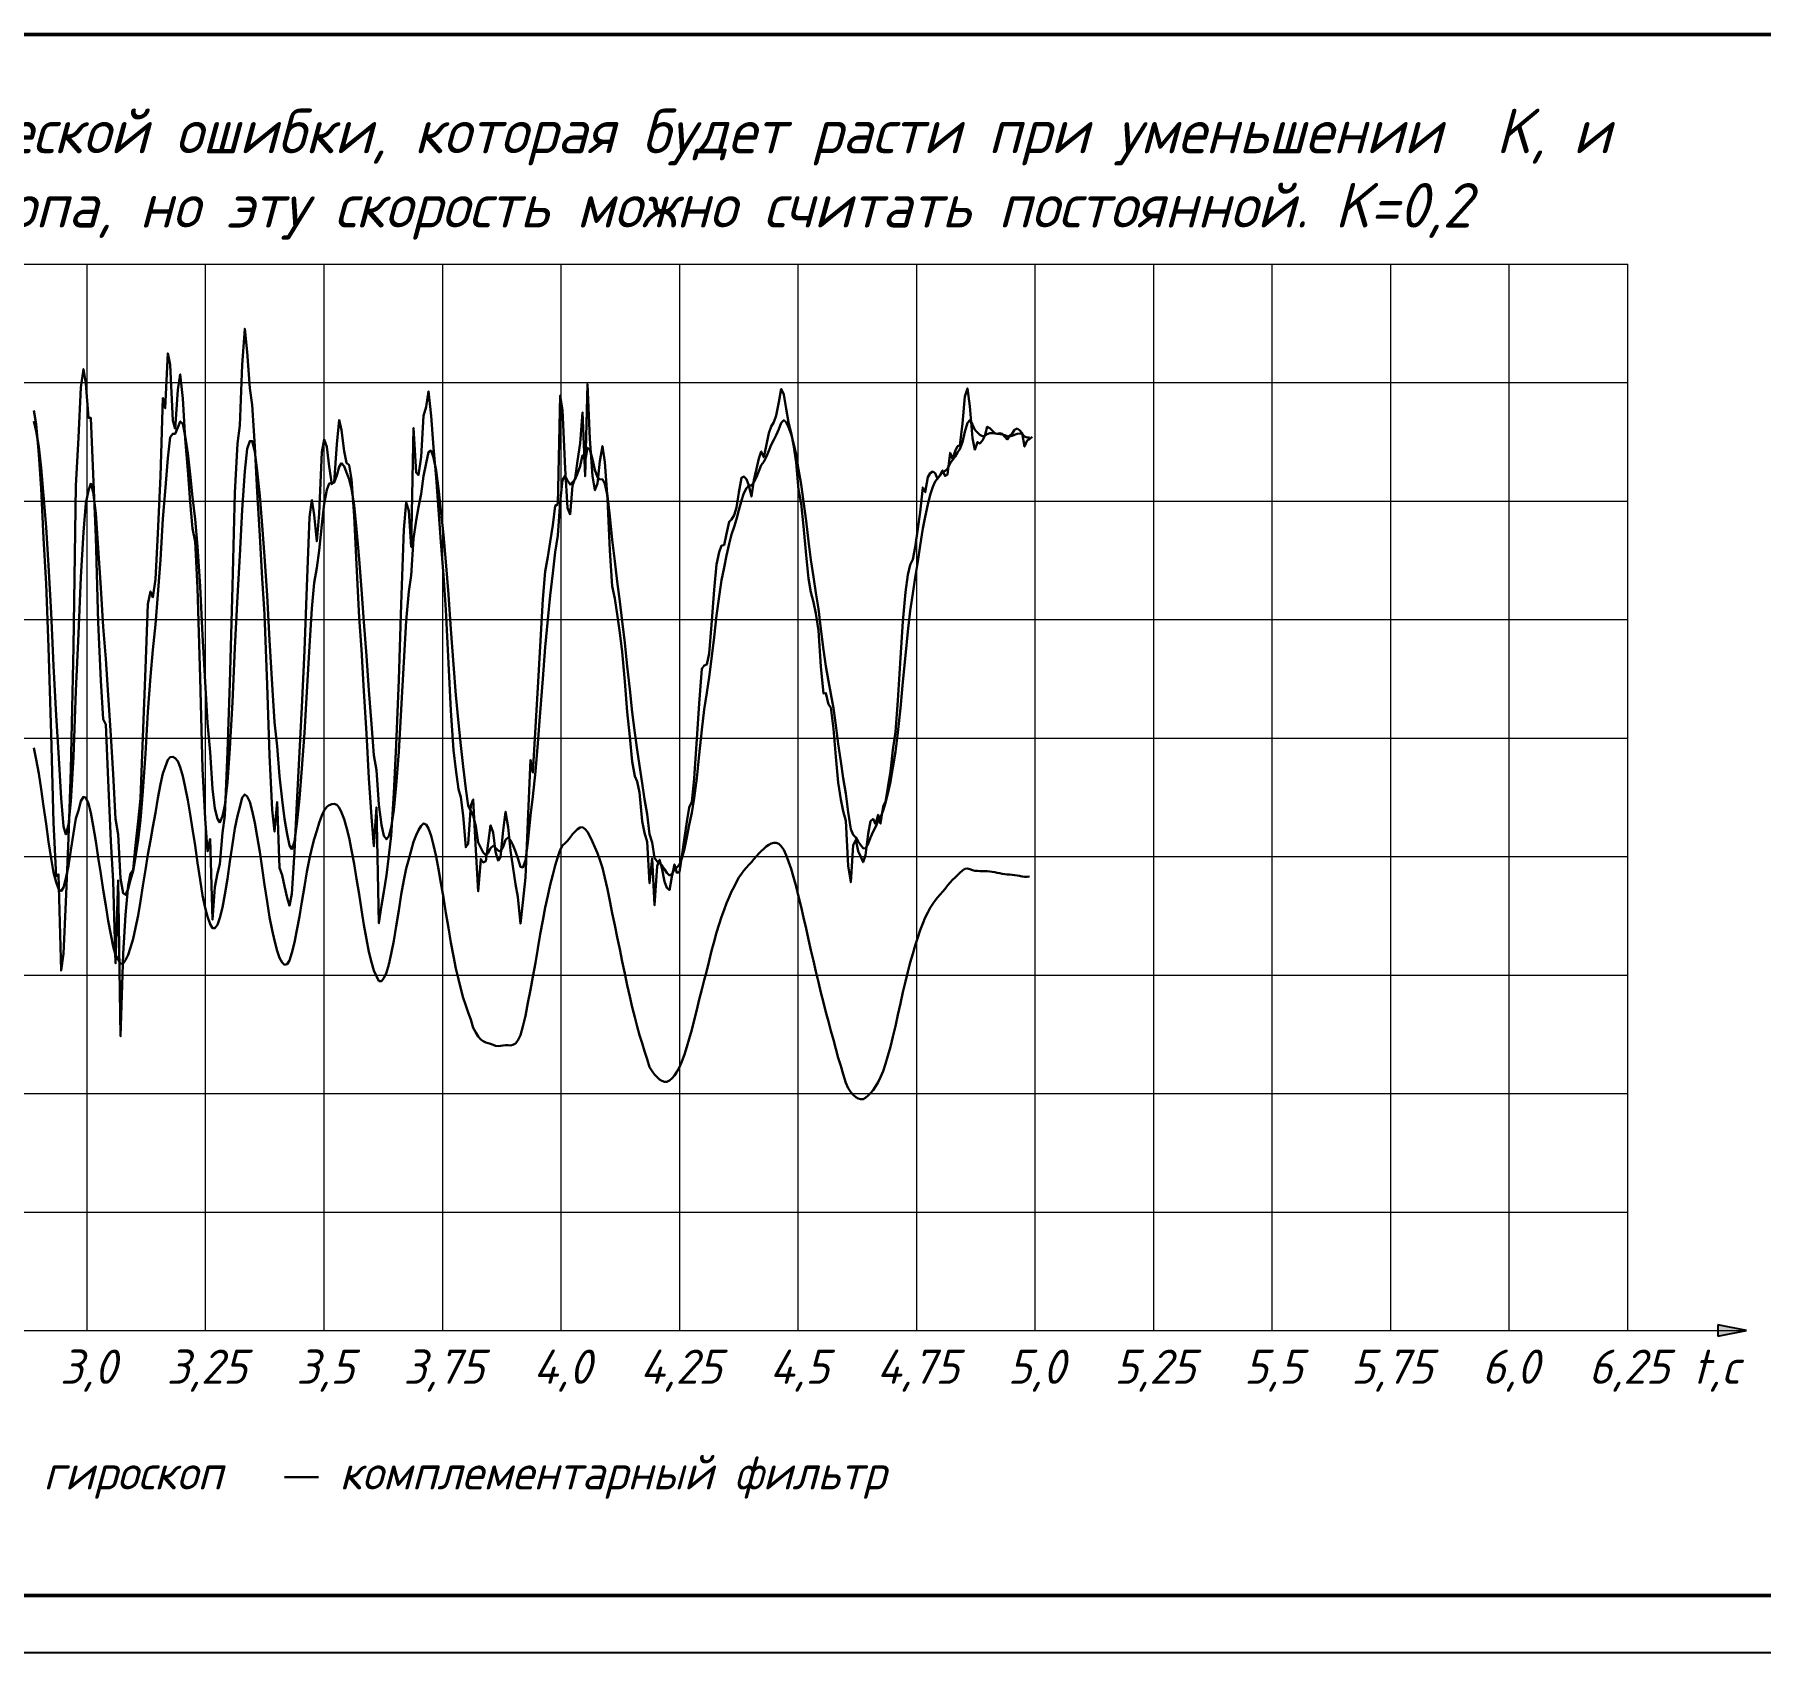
# Model space of a CAD drawing. Header units: inches. Extents: x -14 to 5184, y -66 to 1689.
# Drawn here: x 4742.2 to 4893.3, y 415.2 to 556.9 of the extents above; entities that cross this region are included whole.
import ezdxf

# ---------------------------------------------------------------- set-up
doc = ezdxf.new("R2010")
doc.units = ezdxf.units.IN
doc.header["$MEASUREMENT"] = 0
doc.layers.add('Видимые тонкие (ГОСТ)', color=7, linetype='Continuous', lineweight=25)
doc.layers.add('Видимый контур (ГОСТ)', color=7, linetype='Continuous', lineweight=50)
doc.styles.add('Standart 3.0', font='gost_b.ttf', dxfattribs={"oblique": 15, "height": 3})

msp = doc.modelspace()

# ---------------------------------------------------------------- hatches: boundary and pattern name
at = {"layer": 'Видимые тонкие (ГОСТ)'}
h = msp.add_hatch(color=254, dxfattribs=at)
h.dxf.hatch_style = 1
h.paths.add_polyline_path([(4889.5823, 442.9251), (4889.5823, 443.4251), (4892.0823, 443.4251)])
h.paths.add_polyline_path([(4892.0823, 443.4251), (4889.5823, 443.4251), (4889.5823, 443.9251)])

# ---------------------------------------------------------------- linework, layer by layer
at = {"layer": 'Видимые тонкие (ГОСТ)', "color": 254, "lineweight": 18, "ltscale": 0.5}
msp.add_line((4881.7073, 443.4251), (4892.0823, 443.4251), dxfattribs=at)
at = {"layer": 'Видимые тонкие (ГОСТ)', "color": 254}
for p, q in [((4892.0823, 443.4251), (4889.5823, 443.9251)), ((4889.5823, 443.9251), (4889.5823, 442.9251)), ((4889.5823, 442.9251), (4892.0823, 443.4251))]:
    msp.add_line(p, q, dxfattribs=at)
at = {"layer": 'Видимые тонкие (ГОСТ)', "transparency": 33554684}
msp.add_line((4590.0592, 415.2356), (5184.0592, 415.2356), dxfattribs=at)
at = {"layer": 'Видимые тонкие (ГОСТ)', "color": 254, "lineweight": 18}
for points in [[(4622.3323, 536.8001), (4881.7073, 536.8001)], [(4746.8323, 443.4251), (4746.8323, 536.8001)], [(4757.2073, 443.4251), (4757.2073, 536.8001)], [(4767.5823, 443.4251), (4767.5823, 536.8001)], [(4777.9573, 443.4251), (4777.9573, 536.8001)], [(4788.3323, 443.4251), (4788.3323, 536.8001)], [(4798.7073, 443.4251), (4798.7073, 536.8001)], [(4809.0823, 443.4251), (4809.0823, 536.8001)], [(4819.4573, 443.4251), (4819.4573, 536.8001)], [(4829.8323, 443.4251), (4829.8323, 536.8001)], [(4829.8323, 443.4251), (4829.8323, 536.8001)], [(4840.2073, 443.4251), (4840.2073, 536.8001)], [(4850.5823, 443.4251), (4850.5823, 536.8001)], [(4860.9573, 443.4251), (4860.9573, 536.8001)], [(4871.3323, 443.4251), (4871.3323, 536.8001)], [(4881.7073, 443.4251), (4881.7073, 536.8001)], [(4622.3323, 526.4251), (4881.7073, 526.4251)], [(4746.8323, 443.4251), (4746.8323, 526.4251)], [(4757.2073, 443.4251), (4757.2073, 526.4251)], [(4767.5823, 443.4251), (4767.5823, 526.4251)], [(4777.9573, 443.4251), (4777.9573, 526.4251)], [(4788.3323, 443.4251), (4788.3323, 526.4251)], [(4798.7073, 443.4251), (4798.7073, 526.4251)], [(4809.0823, 443.4251), (4809.0823, 526.4251)], [(4819.4573, 443.4251), (4819.4573, 526.4251)], [(4840.2073, 443.4251), (4840.2073, 526.4251)], [(4850.5823, 443.4251), (4850.5823, 526.4251)], [(4860.9573, 443.4251), (4860.9573, 526.4251)], [(4871.3323, 443.4251), (4871.3323, 526.4251)], [(4622.3323, 516.0501), (4877.5823, 516.0501)], [(4622.3323, 516.0501), (4877.5823, 516.0501)], [(4622.3323, 516.0501), (4881.7073, 516.0501)], [(4622.3323, 505.6751), (4881.7073, 505.6751)], [(4622.3323, 495.3001), (4881.7073, 495.3001)], [(4622.3323, 484.9251), (4881.7073, 484.9251)], [(4622.3323, 474.5501), (4881.7073, 474.5501)], [(4622.3323, 474.5501), (4881.7073, 474.5501)], [(4622.3323, 464.1751), (4881.7073, 464.1751)], [(4622.3323, 453.8001), (4881.7073, 453.8001)], [(4622.3323, 453.8001), (4881.7073, 453.8001)], [(4622.3323, 443.4251), (4881.7073, 443.4251)], [(4622.3323, 443.4251), (4881.7073, 443.4251)], [(4622.3323, 443.4251), (4881.7073, 443.4251)]]:
    msp.add_lwpolyline(points, dxfattribs=at)
at = {"layer": 'Видимый контур (ГОСТ)', "transparency": 33554684}
msp.add_line((4610.0592, 420.2356), (5179.0592, 420.2356), dxfattribs=at)
at = {"layer": 'Видимый контур (ГОСТ)', "ltscale": 0.5}
for points in [[(4610.0592, 693.5689), (4894.5592, 693.5689), (4894.5592, 556.9022), (4610.0592, 556.9022)], [(4610.0592, 556.9022), (4894.5592, 556.9022), (4894.5592, 420.2356), (4610.0592, 420.2356)]]:
    msp.add_lwpolyline(points, close=True, dxfattribs=at)
at = {"layer": 'Видимый контур (ГОСТ)', "color": 163, "lineweight": 30, "true_color": 0x4285f4}
msp.add_lwpolyline([(4742.1537, 523.9707), (4742.3711, 522.7851), (4742.5885, 520.1435), (4742.8059, 517.1566), (4743.0233, 512.8178), (4743.2407, 508.8075), (4743.4581, 503.2706), (4743.6755, 495.6328), (4743.8929, 487.9035), (4744.1103, 483.1819), (4744.3277, 483.3691), (4744.5451, 474.941), (4744.7625, 476.4136), (4744.9799, 480.9522), (4745.1973, 486.5349), (4745.4147, 492.5627), (4745.6321, 503.283), (4745.8495, 517.3938), (4746.0669, 521.6162), (4746.2843, 525.9883), (4746.5017, 527.6066), (4746.7191, 526.3544), (4746.9365, 523.3467), (4747.1539, 523.3426), (4747.3713, 518.4046), (4747.5887, 512.901), (4747.8061, 505.4213), (4748.0235, 500.3461), (4748.2409, 496.9515), (4748.4583, 496.4981), (4748.6757, 491.6267), (4748.8931, 486.2853), (4749.1105, 482.7742), (4749.3279, 475.5733), (4749.5453, 482.845), (4749.7627, 469.1877), (4749.9801, 476.397), (4750.1975, 479.8331), (4750.4149, 482.379), (4750.6323, 483.4523), (4750.8497, 483.7602), (4751.0671, 485.9234), (4751.2845, 488.0117), (4751.5019, 490.0002), (4751.7193, 495.3915), (4751.9367, 501.3861), (4752.1541, 507.0229), (4752.3715, 508.1378), (4752.5889, 507.6219), (4752.8063, 509.2069), (4753.0237, 513.2088), (4753.2411, 518.2258), (4753.4585, 525.0814), (4753.6759, 524.1787), (4753.8933, 529.0002), (4754.1107, 527.9768), (4754.3281, 523.1096), (4754.5455, 522.3858), (4754.7629, 525.7845), (4754.9803, 527.1614), (4755.1977, 525.0398), (4755.4151, 521.4997), (4755.6325, 518.7666), (4755.8499, 515.9544), (4756.0673, 513.6498), (4756.2847, 512.5224), (4756.5021, 508.4581), (4756.7195, 500.5666), (4756.9369, 492.6168), (4757.1543, 488.2446), (4757.3717, 485.3826), (4757.5891, 486.4725), (4757.8065, 479.3963), (4758.0239, 482.2459), (4758.2413, 483.4648), (4758.4587, 484.2469), (4758.6761, 486.9925), (4758.8935, 488.5317), (4759.1109, 494.1269), (4759.3283, 500.109), (4759.5457, 508.612), (4759.7631, 516.7822), (4759.9805, 521.092), (4760.1979, 522.6603), (4760.4153, 527.9726), (4760.6327, 531.1384), (4760.8501, 529.1042), (4761.0675, 525.9259), (4761.2849, 524.4699), (4761.5023, 520.8382), (4761.7197, 516.8613), (4761.9371, 513.0133), (4762.1545, 509.2693), (4762.3719, 506.1368), (4762.5893, 499.9758), (4762.8067, 493.7982), (4763.0241, 489.0309), (4763.2415, 487.1173), (4763.4589, 489.7131), (4763.6763, 483.9432), (4763.8937, 483.3067), (4764.1111, 482.3333), (4764.3285, 481.3016), (4764.5459, 480.6194), (4764.7633, 481.6552), (4764.9807, 485.3368), (4765.1981, 489.6133), (4765.4155, 494.0603), (4765.6329, 498.0165), (4765.8503, 502.9544), (4766.0677, 508.533), (4766.2851, 514.6398), (4766.5025, 516.1499), (4766.7199, 514.8603), (4766.9373, 512.5182), (4767.1547, 514.9685), (4767.3721, 520.339), (4767.5895, 521.4331), (4767.8069, 520.7883), (4768.0243, 519.0702), (4768.2417, 517.5269), (4768.4591, 517.6974), (4768.6765, 521.0338), (4768.8939, 523.1637), (4769.1113, 522.261), (4769.3287, 520.4139), (4769.5461, 519.3989), (4769.7635, 519.2075), (4769.9809, 517.9678), (4770.1983, 514.773), (4770.4157, 510.509), (4770.6331, 505.8622), (4770.8505, 503.0501), (4771.0679, 499.4018), (4771.2853, 495.6994), (4771.5027, 491.7973), (4771.7201, 488.3902), (4771.9375, 485.8235), (4772.1549, 489.243), (4772.3723, 479.0843), (4772.5897, 480.6443), (4772.8071, 481.8341), (4773.0245, 483.2942), (4773.2419, 484.9749), (4773.4593, 486.7554), (4773.6767, 490.4744), (4773.8941, 494.7051), (4774.1115, 500.4002), (4774.3289, 507.0229), (4774.5463, 513.5749), (4774.7637, 515.9378), (4774.9811, 515.1973), (4775.1985, 512.0315), (4775.4159, 522.4606), (4775.6333, 518.5419), (4775.8507, 518.3214), (4776.0681, 519.9355), (4776.2855, 523.5048), (4776.5029, 524.2952), (4776.7203, 525.6638), (4776.9377, 523.5131), (4777.1551, 520.7342), (4777.3725, 518.101), (4777.5899, 515.293), (4777.8073, 512.4766), (4778.0247, 509.5605), (4778.2421, 506.5403), (4778.4595, 501.8728), (4778.6769, 497.7003), (4778.8943, 494.2309), (4779.1117, 492.5461), (4779.3291, 490.8197), (4779.5465, 490.1166), (4779.7639, 488.5192), (4779.9813, 485.7362), (4780.1987, 486.0274), (4780.4161, 489.3886), (4780.6335, 489.9253), (4780.8509, 485.4949), (4781.0683, 481.8798), (4781.2857, 484.7045), (4781.5031, 484.4174), (4781.7205, 484.5131), (4781.9379, 486.1106), (4782.1553, 487.6706), (4782.3727, 487.0216), (4782.5901, 485.3285), (4782.8075, 484.5714), (4783.0249, 484.9125), (4783.2423, 487.2213), (4783.4597, 488.8437), (4783.6772, 487.5042), (4783.8945, 485.4699), (4784.1119, 484.0763), (4784.3293, 482.5122), (4784.5467, 481.4014), (4784.7641, 479.0386), (4784.9815, 480.9147), (4785.1989, 483.0904), (4785.4163, 487.9826), (4785.6338, 493.3906), (4785.8511, 492.284), (4786.0686, 496.2651), (4786.2859, 499.7262), (4786.5034, 503.3205), (4786.7207, 507.4597), (4786.9382, 509.8766), (4787.1555, 511.1746), (4787.373, 512.4808), (4787.5904, 513.9285), (4787.8078, 515.6382), (4788.0252, 515.7838), (4788.2425, 525.3061), (4788.46, 524.004), (4788.6773, 518.9163), (4788.8948, 515.4677), (4789.1121, 514.8811), (4789.3296, 517.427), (4789.547, 518.0594), (4789.7644, 519.5819), (4789.9818, 521.1211), (4790.1992, 523.821), (4790.4166, 518.2258), (4790.634, 526.2962), (4790.8514, 521.4955), (4791.0688, 518.2674), (4791.2862, 516.9944), (4791.5036, 517.6018), (4791.721, 519.532), (4791.9384, 520.859), (4792.1558, 519.4488), (4792.3732, 516.2581), (4792.5906, 511.7195), (4792.808, 508.5954), (4793.0254, 507.5138), (4793.2428, 506.1618), (4793.4602, 504.5186), (4793.6776, 502.8629), (4793.895, 500.267), (4794.1124, 497.6005), (4794.3298, 495.4165), (4794.5472, 493.2616), (4794.7646, 491.9678), (4794.982, 491.5061), (4795.1994, 490.541), (4795.4168, 488.0283), (4795.6342, 487.005), (4795.8516, 486.2187), (4796.069, 482.587), (4796.2864, 484.771), (4796.5038, 480.6693), (4796.7212, 484.0763), (4796.9386, 484.6421), (4797.156, 483.9266), (4797.3734, 482.7285), (4797.5908, 482.1918), (4797.8082, 481.988), (4798.0256, 483.1403), (4798.243, 484.2427), (4798.4604, 483.4981), (4798.6778, 483.573), (4798.8952, 484.9208), (4799.1126, 486.5931), (4799.33, 487.9659), (4799.5474, 489.2347), (4799.7648, 489.7131), (4799.9822, 491.7598), (4800.1996, 495.2334), (4800.417, 498.3368), (4800.6344, 501.3694), (4800.8518, 501.644), (4801.0692, 501.748), (4801.2866, 502.709), (4801.504, 505.2091), (4801.7214, 508.2875), (4801.9388, 510.4965), (4802.1562, 511.5781), (4802.3736, 512.1522), (4802.591, 512.2021), (4802.8084, 513.1922), (4803.0258, 514.2405), (4803.2432, 514.4318), (4803.4606, 514.8062), (4803.678, 515.4926), (4803.8954, 516.8155), (4804.1128, 518.0968), (4804.3302, 518.2008), (4804.5476, 517.9554), (4804.765, 517.4104), (4804.9824, 516.437), (4805.1998, 517.868), (4805.4172, 518.8872), (4805.6346, 519.7733), (4805.852, 520.3931), (4806.0694, 519.8898), (4806.2868, 520.8466), (4806.5042, 521.9864), (4806.7216, 522.5813), (4806.939, 522.9557), (4807.1564, 523.5381), (4807.3738, 524.7195), (4807.5912, 525.8677), (4807.8086, 525.3851), (4808.026, 524.1163), (4808.2434, 522.9474), (4808.4608, 522.0238), (4808.6782, 520.9797), (4808.8956, 519.4238), (4809.113, 517.0402), (4809.3304, 515.8296), (4809.5478, 513.8536), (4809.7652, 511.3202), (4809.9826, 509.2818), (4810.2, 508.0837), (4810.4174, 507.2101), (4810.6348, 506.2117), (4810.8522, 504.7307), (4811.0696, 501.5566), (4811.287, 499.2104), (4811.5044, 499.2395), (4811.7218, 498.2453), (4811.9392, 497.9624), (4812.1566, 496.0987), (4812.374, 493.6568), (4812.5914, 491.4021), (4812.8088, 489.9294), (4813.0262, 488.9102), (4813.2436, 488.045), (4813.461, 484.1138), (4813.6784, 482.6786), (4813.8958, 485.9317), (4814.1132, 486.381), (4814.3306, 485.4117), (4814.548, 484.9707), (4814.7654, 484.4216), (4814.9828, 485.0581), (4815.2002, 486.9051), (4815.4176, 488.02), (4815.635, 488.2238), (4815.8524, 487.7662), (4816.0698, 488.5899), (4816.2872, 487.8078), (4816.5046, 489.3179), (4816.722, 489.7381), (4816.9394, 490.9611), (4817.1568, 492.3922), (4817.3742, 494.2766), (4817.5916, 495.8533), (4817.809, 498.5989), (4818.0264, 502.3304), (4818.2438, 505.517), (4818.4612, 508.067), (4818.6786, 509.5938), (4818.896, 510.4549), (4819.1134, 510.9333), (4819.3308, 512.0274), (4819.5482, 513.6123), (4819.7656, 515.085), (4819.983, 517.2523), (4820.2004, 516.828), (4820.4178, 518.1467), (4820.6352, 518.5003), (4820.8526, 518.6376), (4821.07, 518.4878), (4821.2874, 517.9886), (4821.5048, 518.3547), (4821.7222, 518.7416), (4821.9396, 518.2424), (4822.157, 518.3838), (4822.3744, 520.2766), (4822.5918, 519.7566), (4822.8092, 520.4306), (4823.0266, 520.859), (4823.244, 520.9048), (4823.4614, 522.8517), (4823.6788, 525.2104), (4823.8962, 525.9134), (4824.1136, 524.3659), (4824.331, 521.5621), (4824.5484, 520.5387), (4824.7658, 521.2168), (4824.9832, 521.1003), (4825.2006, 521.3666), (4825.418, 521.7493), (4825.6354, 522.5522), (4825.8528, 522.4357), (4826.0702, 522.2194), (4826.2876, 521.9947), (4826.505, 521.924), (4826.7224, 521.9864), (4826.9398, 521.924), (4827.1572, 521.6786), (4827.3746, 521.4539), (4827.592, 521.7576), (4827.8094, 521.9822), (4828.0268, 522.2859), (4828.2442, 522.3982), (4828.4616, 522.2734), (4828.679, 522.0114), (4828.8964, 520.8174), (4829.1138, 521.3541), (4829.3312, 521.4664), (4829.5486, 521.6827)], dxfattribs=at)
at = {"layer": 'Видимый контур (ГОСТ)', "color": 40, "lineweight": 30, "true_color": 0xf4b400}
for points in [[(4742.1537, 523.043), (4742.3711, 522.1778), (4742.5885, 520.7883), (4742.8059, 518.9621), (4743.0233, 516.5493), (4743.2407, 513.7579), (4743.4581, 510.4133), (4743.6755, 506.2782), (4743.8929, 501.6232), (4744.1103, 497.2677), (4744.3277, 494.0229), (4744.5451, 490.0376), (4744.7625, 487.5666), (4744.9799, 486.8635), (4745.1973, 487.6955), (4745.4147, 489.7589), (4745.6321, 493.6651), (4745.8495, 499.435), (4746.0669, 504.4354), (4746.2843, 509.4024), (4746.5017, 513.3294), (4746.7191, 515.8629), (4746.9365, 516.9653), (4747.1539, 517.5851), (4747.3713, 516.8446), (4747.5887, 514.9934), (4747.8061, 511.9358), (4748.0235, 508.4664), (4748.2409, 505.0469), (4748.4583, 502.243), (4748.6757, 499.044), (4748.8931, 495.5205), (4749.1105, 492.1426), (4749.3279, 488.2322), (4749.5453, 486.8469), (4749.7627, 483.0114), (4749.9801, 481.7093), (4750.1975, 481.5637), (4750.4149, 482.0962), (4750.6323, 482.8782), (4750.8497, 483.6645), (4751.0671, 484.8792), (4751.2845, 486.3893), (4751.5019, 488.1032), (4751.7193, 490.645), (4751.9367, 493.9106), (4752.1541, 497.5922), (4752.3715, 500.683), (4752.5889, 503.0293), (4752.8063, 505.2549), (4753.0237, 507.8674), (4753.2411, 510.9166), (4753.4585, 514.4984), (4753.6759, 516.8862), (4753.8933, 519.819), (4754.1107, 521.6411), (4754.3281, 521.949), (4754.5455, 521.949), (4754.7629, 522.5064), (4754.9803, 523.0264), (4755.1977, 522.8018), (4755.4151, 521.7576), (4755.6325, 520.26), (4755.8499, 518.413), (4756.0673, 516.3995), (4756.2847, 514.4776), (4756.5021, 512.069), (4756.7195, 508.5704), (4756.9369, 504.2981), (4757.1543, 500.2171), (4757.3717, 496.6437), (4757.5891, 494.0603), (4757.8065, 490.8488), (4758.0239, 489.1307), (4758.2413, 488.2405), (4758.4587, 487.9118), (4758.6761, 488.4568), (4758.8935, 489.3928), (4759.1109, 491.4395), (4759.3283, 494.3765), (4759.5457, 498.4325), (4759.7631, 503.2123), (4759.9805, 507.6843), (4760.1979, 511.2827), (4760.4153, 515.2846), (4760.6327, 518.675), (4760.8501, 520.6219), (4761.0675, 521.3), (4761.2849, 521.3), (4761.5023, 520.3682), (4761.7197, 518.7042), (4761.9371, 516.5035), (4762.1545, 513.9202), (4762.3719, 511.1912), (4762.5893, 507.7717), (4762.8067, 503.8862), (4763.0241, 499.9925), (4763.2415, 496.7061), (4763.4589, 494.5886), (4763.6763, 491.9512), (4763.8937, 489.892), (4764.1111, 488.2322), (4764.3285, 486.8926), (4764.5459, 485.9026), (4764.7633, 485.5781), (4764.9807, 486.252), (4765.1981, 487.7829), (4765.4155, 490.0043), (4765.6329, 492.6418), (4765.8503, 495.7659), (4766.0677, 499.356), (4766.2851, 503.3371), (4766.5025, 506.6402), (4766.7199, 508.9032), (4766.9373, 510.2053), (4767.1547, 511.732), (4767.3721, 513.9659), (4767.5895, 515.8171), (4767.8069, 517.0485), (4768.0243, 517.5851), (4768.2417, 517.635), (4768.4591, 517.6683), (4768.6765, 518.284), (4768.8939, 519.0619), (4769.1113, 519.3614), (4769.3287, 519.0952), (4769.5461, 518.5669), (4769.7635, 517.9762), (4769.9809, 517.115), (4770.1983, 515.684), (4770.4157, 513.5998), (4770.6331, 510.9749), (4770.8505, 508.3042), (4771.0679, 505.467), (4771.2853, 502.5134), (4771.5027, 499.485), (4771.7201, 496.523), (4771.9375, 493.8107), (4772.1549, 492.5003), (4772.3723, 489.476), (4772.5897, 487.6914), (4772.8071, 486.7304), (4773.0245, 486.4392), (4773.2419, 486.7179), (4773.4593, 487.4709), (4773.6767, 488.9851), (4773.8941, 491.1566), (4774.1115, 494.1061), (4774.3289, 497.796), (4774.5463, 501.9602), (4774.7637, 505.5752), (4774.9811, 508.1461), (4775.1985, 509.5397), (4775.4159, 512.7346), (4775.6333, 514.3528), (4775.8507, 515.5134), (4776.0681, 516.6824), (4776.2855, 518.2216), (4776.5029, 519.3656), (4776.7203, 520.3349), (4776.9377, 520.468), (4777.1551, 519.8648), (4777.3725, 518.7208), (4777.5899, 517.14), (4777.8073, 515.2472), (4778.0247, 513.0882), (4778.2421, 510.7211), (4778.4595, 507.884), (4778.6769, 504.8222), (4778.8943, 501.7522), (4779.1117, 499.0482), (4779.3291, 496.6437), (4779.5465, 494.6552), (4779.7639, 492.8206), (4779.9813, 490.8613), (4780.1987, 489.4053), (4780.4161, 488.9061), (4780.6335, 488.5234), (4780.8509, 487.5874), (4781.0683, 486.1605), (4781.2857, 485.6779), (4781.5031, 485.291), (4781.7205, 485.0539), (4781.9379, 485.212), (4782.1553, 485.6488), (4782.3727, 485.8526), (4782.5901, 485.6904), (4782.8075, 485.4491), (4783.0249, 485.3576), (4783.2423, 485.7653), (4783.4597, 486.3934), (4783.6772, 486.6014), (4783.8945, 486.3726), (4784.1119, 485.9483), (4784.3293, 485.3659), (4784.5467, 484.7794), (4784.7641, 484.0139), (4784.9815, 483.9765), (4785.1989, 484.5672), (4785.4163, 486.148), (4785.6338, 488.5109), (4785.8511, 490.1832), (4786.0686, 492.3755), (4786.2859, 494.8466), (4786.5034, 497.5464), (4786.7207, 500.4917), (4786.9382, 503.2664), (4787.1555, 505.6709), (4787.373, 507.7966), (4787.5904, 509.7352), (4787.8078, 511.5698), (4788.0252, 513.0258), (4788.2425, 515.9586), (4788.46, 517.868), (4788.6773, 518.2549), (4788.8948, 517.8597), (4789.1121, 517.4894), (4789.3296, 517.7099), (4789.547, 517.972), (4789.7644, 518.4712), (4789.9818, 519.1035), (4790.1992, 520.0645), (4790.4166, 519.5694), (4790.634, 520.7259), (4790.8514, 520.5637), (4791.0688, 519.7275), (4791.2862, 518.7874), (4791.5036, 518.1384), (4791.721, 517.947), (4791.9384, 517.9637), (4792.1558, 517.5685), (4792.3732, 516.5243), (4792.5906, 514.7272), (4792.808, 512.6555), (4793.0254, 510.7835), (4793.2428, 509.0155), (4793.4602, 507.2683), (4793.6776, 505.5336), (4793.895, 503.6325), (4794.1124, 501.5982), (4794.3298, 499.5723), (4794.5472, 497.5589), (4794.7646, 495.7493), (4794.982, 494.2558), (4795.1994, 492.8997), (4795.4168, 491.3563), (4795.6342, 489.9378), (4795.8516, 488.6274), (4796.069, 486.8718), (4796.2864, 486.1522), (4796.5038, 484.821), (4796.7212, 484.4882), (4796.9386, 484.3717), (4797.156, 484.172), (4797.3734, 483.8226), (4797.5908, 483.5022), (4797.8082, 483.2776), (4798.0256, 483.4024), (4798.243, 483.7768), (4798.4604, 483.9765), (4798.6778, 484.2261), (4798.8952, 484.7669), (4799.1126, 485.6114), (4799.33, 486.6139), (4799.5474, 487.7122), (4799.7648, 488.7438), (4799.9822, 490.0293), (4800.1996, 491.789), (4800.417, 493.819), (4800.6344, 496.0238), (4800.8518, 497.8126), (4801.0692, 499.2603), (4801.2866, 500.6331), (4801.504, 502.243), (4801.7214, 504.1275), (4801.9388, 506.0286), (4802.1562, 507.7051), (4802.3736, 509.1154), (4802.591, 510.2219), (4802.8084, 511.2744), (4803.0258, 512.2978), (4803.2432, 513.1131), (4803.4606, 513.7995), (4803.678, 514.4693), (4803.8954, 515.2472), (4804.1128, 516.0875), (4804.3302, 516.7406), (4804.5476, 517.1858), (4804.765, 517.4187), (4804.9824, 517.4104), (4805.1998, 517.7099), (4805.4172, 518.1509), (4805.6346, 518.6667), (4805.852, 519.1867), (4806.0694, 519.4862), (4806.2868, 519.9064), (4806.5042, 520.4514), (4806.7216, 520.963), (4806.939, 521.404), (4807.1564, 521.8325), (4807.3738, 522.3442), (4807.5912, 522.8933), (4807.8086, 523.1262), (4808.026, 522.9598), (4808.2434, 522.5147), (4808.4608, 521.899), (4808.6782, 521.1253), (4808.8956, 520.1352), (4809.113, 518.8206), (4809.3304, 517.4978), (4809.5478, 516.0126), (4809.7652, 514.3112), (4809.9826, 512.539), (4810.2, 510.9), (4810.4174, 509.419), (4810.6348, 508.0296), (4810.8522, 506.6235), (4811.0696, 504.8722), (4811.287, 503.0334), (4811.5044, 501.6066), (4811.7218, 500.2837), (4811.9392, 499.173), (4812.1566, 497.9166), (4812.374, 496.4357), (4812.5914, 494.8091), (4812.8088, 493.2533), (4813.0262, 491.8014), (4813.2436, 490.4494), (4813.461, 488.8146), (4813.6784, 487.3128), (4813.8958, 486.8386), (4814.1132, 486.5973), (4814.3306, 486.252), (4814.548, 485.9442), (4814.7654, 485.6571), (4814.9828, 485.6322), (4815.2002, 486.0315), (4815.4176, 486.6014), (4815.635, 487.1298), (4815.8524, 487.5083), (4816.0698, 488.0491), (4816.2872, 488.3403), (4816.5046, 488.9685), (4816.722, 489.6174), (4816.9394, 490.4494), (4817.1568, 491.4728), (4817.3742, 492.7291), (4817.5916, 494.1061), (4817.809, 495.795), (4818.0264, 497.9125), (4818.2438, 500.2171), (4818.4612, 502.5301), (4818.6786, 504.6267), (4818.896, 506.4363), (4819.1134, 507.9464), (4819.3308, 509.3483), (4819.5482, 510.7586), (4819.7656, 512.148), (4819.983, 513.6373), (4820.2004, 514.6773), (4820.4178, 515.7381), (4820.6352, 516.6075), (4820.8526, 517.2898), (4821.07, 517.7682), (4821.2874, 518.0261), (4821.5048, 518.2965), (4821.7222, 518.5835), (4821.9396, 518.7083), (4822.157, 518.8747), (4822.3744, 519.3822), (4822.5918, 519.6318), (4822.8092, 519.9646), (4823.0266, 520.3058), (4823.244, 520.5886), (4823.4614, 521.2002), (4823.6788, 522.1154), (4823.8962, 522.8933), (4824.1136, 523.1429), (4824.331, 522.7602), (4824.5484, 522.2818), (4824.7658, 522.053), (4824.9832, 521.8533), (4825.2006, 521.7451), (4825.418, 521.7493), (4825.6354, 521.9032), (4825.8528, 521.9906), (4826.0702, 522.0114), (4826.2876, 521.9822), (4826.505, 521.9365), (4826.7224, 521.9157), (4826.9398, 521.8866), (4827.1572, 521.8158), (4827.3746, 521.7202), (4827.592, 521.716), (4827.8094, 521.7534), (4828.0268, 521.8408), (4828.2442, 521.924), (4828.4616, 521.9614), (4828.679, 521.9365), (4828.8964, 521.691), (4829.1138, 521.6203), (4829.3312, 521.6037)], [(4764.099, 430.5998), (4767.099, 430.5998)]]:
    msp.add_lwpolyline(points, dxfattribs=at)
at = {"layer": 'Видимый контур (ГОСТ)', "color": 22, "lineweight": 30, "true_color": 0xdb4437}
msp.add_lwpolyline([(4742.1537, 494.4389), (4742.3711, 493.4155), (4742.5885, 492.1883), (4742.8059, 490.8155), (4743.0233, 489.3346), (4743.2407, 487.787), (4743.4581, 486.227), (4743.6755, 484.7502), (4743.8929, 483.523), (4744.1103, 482.691), (4744.3277, 482.1128), (4744.5451, 481.8965), (4744.7625, 482.2126), (4744.9799, 482.9906), (4745.1973, 484.1138), (4745.4147, 485.4782), (4745.6321, 486.9758), (4745.8495, 488.2571), (4746.0669, 488.9643), (4746.2843, 489.788), (4746.5017, 490.1458), (4746.7191, 490.0542), (4746.9365, 489.5592), (4747.1539, 488.7397), (4747.3713, 487.6082), (4747.5887, 486.2811), (4747.8061, 484.8542), (4748.0235, 483.4107), (4748.2409, 482.0171), (4748.4583, 480.6485), (4748.6757, 479.3048), (4748.8931, 478.0901), (4749.1105, 477.0542), (4749.3279, 476.3054), (4749.5453, 475.9227), (4749.7627, 475.5442), (4749.9801, 475.5733), (4750.1975, 475.8562), (4750.4149, 476.3221), (4750.6323, 476.9586), (4750.8497, 477.724), (4751.0671, 478.6766), (4751.2845, 479.779), (4751.5019, 481.0187), (4751.7193, 482.3707), (4751.9367, 483.7685), (4752.1541, 485.0914), (4752.3715, 486.3227), (4752.5889, 487.5166), (4752.8063, 488.7563), (4753.0237, 490.0334), (4753.2411, 491.2565), (4753.4585, 492.1883), (4753.6759, 492.7541), (4753.8933, 493.3947), (4754.1107, 493.6318), (4754.3281, 493.6526), (4754.5455, 493.5403), (4754.7629, 493.2824), (4754.9803, 492.7666), (4755.1977, 491.9762), (4755.4151, 491.0027), (4755.6325, 489.8754), (4755.8499, 488.644), (4756.0673, 487.317), (4756.2847, 485.8859), (4756.5021, 484.3842), (4756.7195, 482.8824), (4756.9369, 481.5304), (4757.1543, 480.4446), (4757.3717, 479.6875), (4757.5891, 478.997), (4757.8065, 478.6517), (4758.0239, 478.6517), (4758.2413, 478.9554), (4758.4587, 479.5461), (4758.6761, 480.4571), (4758.8935, 481.6094), (4759.1109, 482.9822), (4759.3283, 484.484), (4759.5457, 485.9982), (4759.7631, 487.3877), (4759.9805, 488.5026), (4760.1979, 489.2555), (4760.4153, 490.0917), (4760.6327, 490.3621), (4760.8501, 490.1915), (4761.0675, 489.7131), (4761.2849, 488.9186), (4761.5023, 487.8702), (4761.7197, 486.668), (4761.9371, 485.3368), (4762.1545, 483.9182), (4762.3719, 482.4539), (4762.5893, 480.9813), (4762.8067, 479.621), (4763.0241, 478.4686), (4763.2415, 477.5826), (4763.4589, 476.684), (4763.6763, 476.0475), (4763.8937, 475.6357), (4764.1111, 475.4485), (4764.3285, 475.5067), (4764.5459, 475.8354), (4764.7633, 476.4885), (4764.9807, 477.3912), (4765.1981, 478.4686), (4765.4155, 479.675), (4765.6329, 480.9646), (4765.8503, 482.2958), (4766.0677, 483.5896), (4766.2851, 484.7461), (4766.5025, 485.6738), (4766.7199, 486.4475), (4766.9373, 487.1672), (4767.1547, 487.8869), (4767.3721, 488.5275), (4767.5895, 488.9726), (4767.8069, 489.2722), (4768.0243, 489.4344), (4768.2417, 489.5134), (4768.4591, 489.5384), (4768.6765, 489.4635), (4768.8939, 489.2139), (4769.1113, 488.7938), (4769.3287, 488.1947), (4769.5461, 487.4626), (4769.7635, 486.564), (4769.9809, 485.4907), (4770.1983, 484.2843), (4770.4157, 482.9739), (4770.6331, 481.6219), (4770.8505, 480.2699), (4771.0679, 478.9429), (4771.2853, 477.6949), (4771.5027, 476.5883), (4771.7201, 475.6648), (4771.9375, 474.9451), (4772.1549, 474.4501), (4772.3723, 474.0216), (4772.5897, 474.005), (4772.8071, 474.267), (4773.0245, 474.7621), (4773.2419, 475.4776), (4773.4593, 476.4053), (4773.6767, 477.5451), (4773.8941, 478.8306), (4774.1115, 480.2075), (4774.3289, 481.5928), (4774.5463, 482.8491), (4774.7637, 483.8766), (4774.9811, 484.6837), (4775.1985, 485.4574), (4775.4159, 486.2187), (4775.6333, 486.7886), (4775.8507, 487.2462), (4776.0681, 487.604), (4776.2855, 487.8203), (4776.5029, 487.733), (4776.7203, 487.371), (4776.9377, 486.7429), (4777.1551, 485.9234), (4777.3725, 484.9333), (4777.5899, 483.8142), (4777.8073, 482.612), (4778.0247, 481.3349), (4778.2421, 480.012), (4778.4595, 478.685), (4778.6769, 477.3995), (4778.8943, 476.2098), (4779.1117, 475.1323), (4779.3291, 474.1838), (4779.5465, 473.331), (4779.7639, 472.5698), (4779.9813, 471.8917), (4780.1987, 471.2802), (4780.4161, 470.6603), (4780.6335, 469.9282), (4780.8509, 469.5163), (4781.0683, 469.1586), (4781.2857, 468.9173), (4781.5031, 468.7509), (4781.7205, 468.6469), (4781.9379, 468.5803), (4782.1553, 468.5138), (4782.3727, 468.4264), (4782.5901, 468.3557), (4782.8075, 468.3307), (4783.0249, 468.3515), (4783.2423, 468.3931), (4783.4597, 468.4098), (4783.6772, 468.3973), (4783.8945, 468.389), (4784.1119, 468.4347), (4784.3293, 468.5678), (4784.5467, 468.8258), (4784.7641, 469.3), (4784.9815, 470.0322), (4785.1989, 470.9931), (4785.4163, 472.1122), (4785.6338, 473.252), (4785.8511, 474.4002), (4786.0686, 475.619), (4786.2859, 476.8712), (4786.5034, 478.1275), (4786.7207, 479.3339), (4786.9382, 480.453), (4787.1555, 481.4846), (4787.373, 482.4373), (4787.5904, 483.3275), (4787.8078, 484.1429), (4788.0252, 484.9125), (4788.2425, 485.5032), (4788.46, 485.8818), (4788.6773, 486.1064), (4788.8948, 486.3019), (4789.1121, 486.5848), (4789.3296, 486.876), (4789.547, 487.1214), (4789.7644, 487.3378), (4789.9818, 487.4709), (4790.1992, 487.4875), (4790.4166, 487.3294), (4790.634, 487.0923), (4790.8514, 486.6971), (4791.0688, 486.227), (4791.2862, 485.7362), (4791.5036, 485.2203), (4791.721, 484.6338), (4791.9384, 483.9266), (4792.1558, 483.0613), (4792.3732, 482.0837), (4792.5906, 481.0354), (4792.808, 479.9787), (4793.0254, 478.9262), (4793.2428, 477.8696), (4793.4602, 476.8088), (4793.6776, 475.7438), (4793.895, 474.6872), (4794.1124, 473.6514), (4794.3298, 472.6613), (4794.5472, 471.7253), (4794.7646, 470.86), (4794.982, 470.053), (4795.1994, 469.2917), (4795.4168, 468.5762), (4795.6342, 467.8898), (4795.8516, 467.1826), (4796.069, 466.4962), (4796.2864, 466.1259), (4796.5038, 465.8306), (4796.7212, 465.6018), (4796.9386, 465.4187), (4797.156, 465.2773), (4797.3734, 465.2024), (4797.5908, 465.2066), (4797.8082, 465.3106), (4798.0256, 465.4978), (4798.243, 465.7557), (4798.4604, 466.0718), (4798.6778, 466.4837), (4798.8952, 466.9912), (4799.1126, 467.5861), (4799.33, 468.2517), (4799.5474, 468.9714), (4799.7648, 469.7618), (4799.9822, 470.6104), (4800.1996, 471.509), (4800.417, 472.4117), (4800.6344, 473.2811), (4800.8518, 474.109), (4801.0692, 474.9368), (4801.2866, 475.7896), (4801.504, 476.659), (4801.7214, 477.4994), (4801.9388, 478.2856), (4802.1562, 478.997), (4802.3736, 479.6501), (4802.591, 480.2574), (4802.8084, 480.8315), (4803.0258, 481.3682), (4803.2432, 481.8549), (4803.4606, 482.2875), (4803.678, 482.6994), (4803.8954, 483.0862), (4804.1128, 483.4274), (4804.3302, 483.7144), (4804.5476, 483.9682), (4804.765, 484.2011), (4804.9824, 484.4382), (4805.1998, 484.6962), (4805.4172, 484.9541), (4805.6346, 485.1954), (4805.852, 485.4117), (4806.0694, 485.6072), (4806.2868, 485.7944), (4806.5042, 485.9525), (4806.7216, 486.0648), (4806.939, 486.1189), (4807.1564, 486.1189), (4807.3738, 486.0357), (4807.5912, 485.8443), (4807.8086, 485.5115), (4808.026, 485.0539), (4808.2434, 484.5006), (4808.4608, 483.8517), (4808.6782, 483.1154), (4808.8956, 482.3083), (4809.113, 481.4347), (4809.3304, 480.5278), (4809.5478, 479.5835), (4809.7652, 478.6267), (4809.9826, 477.6741), (4810.2, 476.7381), (4810.4174, 475.8062), (4810.6348, 474.8744), (4810.8522, 473.9384), (4811.0696, 473.0149), (4811.287, 472.133), (4811.5044, 471.2968), (4811.7218, 470.4856), (4811.9392, 469.6786), (4812.1566, 468.8757), (4812.374, 468.0894), (4812.5914, 467.3157), (4812.8088, 466.5918), (4813.0262, 465.8597), (4813.2436, 465.1109), (4813.461, 464.6491), (4813.6784, 464.3038), (4813.8958, 464.0584), (4814.1132, 463.8712), (4814.3306, 463.7339), (4814.548, 463.6715), (4814.7654, 463.6965), (4814.9828, 463.813), (4815.2002, 463.996), (4815.4176, 464.2123), (4815.635, 464.4661), (4815.8524, 464.7781), (4816.0698, 465.1816), (4816.2872, 465.6059), (4816.5046, 466.1467), (4816.722, 466.7666), (4816.9394, 467.4696), (4817.1568, 468.26), (4817.3742, 469.1336), (4817.5916, 470.0696), (4817.809, 471.0597), (4818.0264, 472.0706), (4818.2438, 473.0565), (4818.4612, 473.9842), (4818.6786, 474.8411), (4818.896, 475.6398), (4819.1134, 476.4053), (4819.3308, 477.1374), (4819.5482, 477.8322), (4819.7656, 478.4894), (4819.983, 479.0718), (4820.2004, 479.5752), (4820.4178, 480.037), (4820.6352, 480.4322), (4820.8526, 480.7774), (4821.07, 481.0728), (4821.2874, 481.3432), (4821.5048, 481.6011), (4821.7222, 481.8466), (4821.9396, 482.092), (4822.157, 482.379), (4822.3744, 482.6661), (4822.5918, 482.8824), (4822.8092, 483.0987), (4823.0266, 483.3026), (4823.244, 483.5064), (4823.4614, 483.7061), (4823.6788, 483.8434), (4823.8962, 483.8683), (4824.1136, 483.8142), (4824.331, 483.7269), (4824.5484, 483.6853), (4824.7658, 483.6686), (4824.9832, 483.6562), (4825.2006, 483.6437), (4825.418, 483.6437), (4825.6354, 483.6354), (4825.8528, 483.6104), (4826.0702, 483.5813), (4826.2876, 483.548), (4826.505, 483.5064), (4826.7224, 483.4648), (4826.9398, 483.4274), (4827.1572, 483.3899), (4827.3746, 483.365), (4827.592, 483.3442), (4827.8094, 483.3275), (4828.0268, 483.3067), (4828.2442, 483.2693), (4828.4616, 483.2277), (4828.679, 483.1861), (4828.8964, 483.157), (4829.1138, 483.157), (4829.3312, 483.1736)], dxfattribs=at)

# ---------------------------------------------------------------- texts
at = {"layer": 'Видимые тонкие (ГОСТ)', "ltscale": 0.5, "insert": (4752.3092, 550.4023), "char_height": 3.9, "attachment_point": 2, "style": 'Standart 3.0'}
msp.add_mtext_dynamic_manual_height_columns('{\\fGOST type B|b0|i0|c204|p0;По графику можно наблюдать появление статической ошибки, которая будет расти при уменьшении  K, и увеличение скорости смещения угла гироскопа, но эту скорость можно считать постоянной.} K=0,2', width=270.050722, gutter_width=15, heights=[19.7819], dxfattribs=at)
at = {"layer": 'Видимый контур (ГОСТ)', "lineweight": 30, "char_height": 3, "width": 11.335809, "attachment_point": 2, "style": 'Standart 3.0'}
for s, insert in [('\\pxqc;{\\fGOST type B|b0|i0|c204|p0;3,0}', (4746.9346, 441.7586)), ('\\pxqc;{\\fGOST type B|b0|i0|c204|p0;3,25}', (4757.3096, 441.7586)), ('\\pxqc;{\\fGOST type B|b0|i0|c204|p0;3,5}', (4767.6846, 441.7586)), ('\\pxqc;{\\fGOST type B|b0|i0|c204|p0;3,75}', (4778.0596, 441.7586)), ('\\pxqc;{\\fGOST type B|b0|i0|c204|p0;4,0}', (4788.4346, 441.7586)), ('\\pxqc;{\\fGOST type B|b0|i0|c204|p0;4,25}', (4798.8096, 441.7586)), ('\\pxqc;{\\fGOST type B|b0|i0|c204|p0;4,5}', (4809.1846, 441.7586)), ('\\pxqc;{\\fGOST type B|b0|i0|c204|p0;4,75}', (4819.5596, 441.7586)), ('\\pxqc;{\\fGOST type B|b0|i0|c204|p0;5,0}', (4829.9346, 441.7586)), ('\\pxqc;{\\fGOST type B|b0|i0|c204|p0;5,25}', (4840.3096, 441.7586)), ('\\pxqc;{\\fGOST type B|b0|i0|c204|p0;5,5}', (4850.6846, 441.7586)), ('\\pxqc;{\\fGOST type B|b0|i0|c204|p0;5,75}', (4861.0596, 441.7586)), ('\\pxqc;{\\fGOST type B|b0|i0|c204|p0;6,0}', (4871.4346, 441.7586)), ('\\pxqc;{\\fGOST type B|b0|i0|c204|p0;6,25}', (4881.8096, 441.7586)), ('\\pxqc;t{\\fGOST type B|b0|i0|c204|p0;,}c', (4889.4809, 441.7586))]:
    msp.add_mtext(s, dxfattribs=dict(at, insert=insert))
at = {"layer": 'Видимый контур (ГОСТ)', "lineweight": 30, "char_height": 3, "attachment_point": 4, "style": 'Standart 3.0'}
for s, insert in [('{\\fGOST type B|b0|i0|c204|p0; комплементарный фильтр}', (4767.099, 430.5998)), ('{\\fGOST type B|b0|i0|c204|p0; гироскоп}', (4741.1761, 430.5998))]:
    msp.add_mtext(s, dxfattribs=dict(at, insert=insert))

doc.saveas('drawing.dxf')
